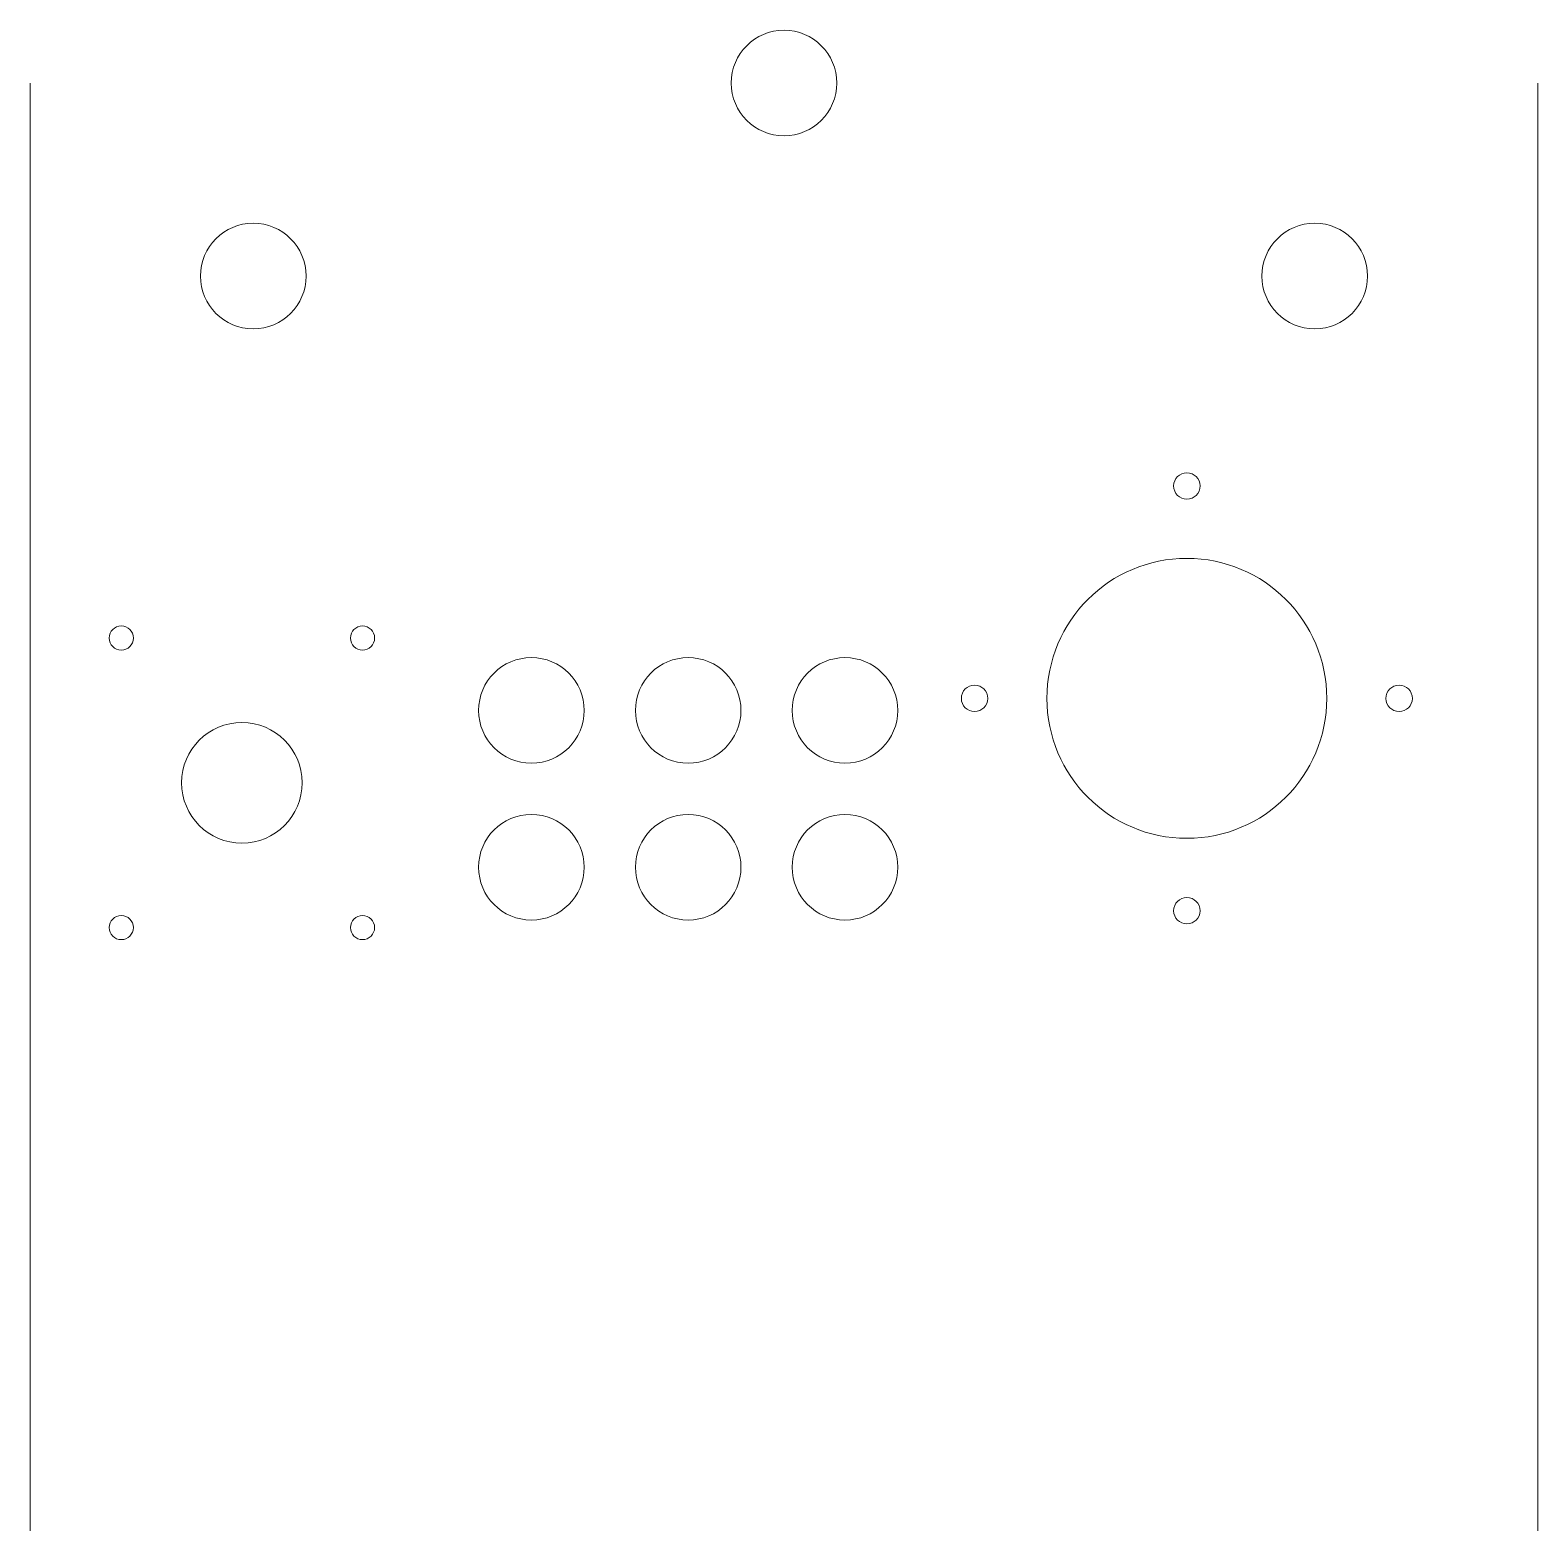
# Model space of a CAD drawing. Header units: millimetres. Extents: x 16.7 to 32.3, y -2.5 to 13.
import ezdxf

# ---------------------------------------------------------------- set-up
doc = ezdxf.new("R2010")
doc.units = ezdxf.units.MM
doc.layers.get('0').update_dxf_attribs({"linetype": 'CONTINUOUS', "lineweight": 0})
for name, color, linetype, lineweight in [('Buttons', 7, 'CONTINUOUS', 0), ('Joystick', 7, 'CONTINUOUS', 0), ('Proposed Layout', 6, 'CONTINUOUS', 0)]:
    doc.layers.add(name, color=color, linetype=linetype, lineweight=lineweight)

# ---------------------------------------------------------------- blocks, each defined once
blk = doc.blocks.new('Joystick')
at = {"layer": 'Joystick'}
for centre, radius in [((-1.25, 1.5), 0.125), ((1.25, 1.5), 0.125), ((0, 0), 0.625), ((-1.25, -1.5), 0.125), ((1.25, -1.5), 0.125)]:
    blk.add_circle(centre, radius, dxfattribs=at)
blk = doc.blocks.new('Trackball2')
at = {"layer": 'Buttons'}
for centre, radius in [((0, 2.2), 0.137), ((0, 0), 1.45), ((-2.2, 0), 0.137), ((2.2, 0), 0.137), ((0, -2.2), 0.137)]:
    blk.add_circle(centre, radius, dxfattribs=at)

msp = doc.modelspace()

# ---------------------------------------------------------------- linework, layer by layer
for p, q in [((16.688, 12.5), (16.688, -2.5)), ((32.312, 12.5), (32.312, -2.5))]:
    msp.add_line(p, q)
at = {"layer": 'Buttons'}
for centre in [(24.5, 12.5), (19, 10.5), (30, 10.5), (21.882, 6), (23.507, 6), (25.132, 6), (21.882, 4.375), (23.507, 4.375), (25.132, 4.375)]:
    msp.add_circle(centre, 0.547, dxfattribs=at)

# ---------------------------------------------------------------- block references
msp.add_blockref('Trackball2', (28.675, 6.125), dxfattribs=at)
at = {"layer": 'Proposed Layout'}
msp.add_blockref('Joystick', (18.882, 5.25), dxfattribs=at)

doc.saveas('drawing.dxf')
